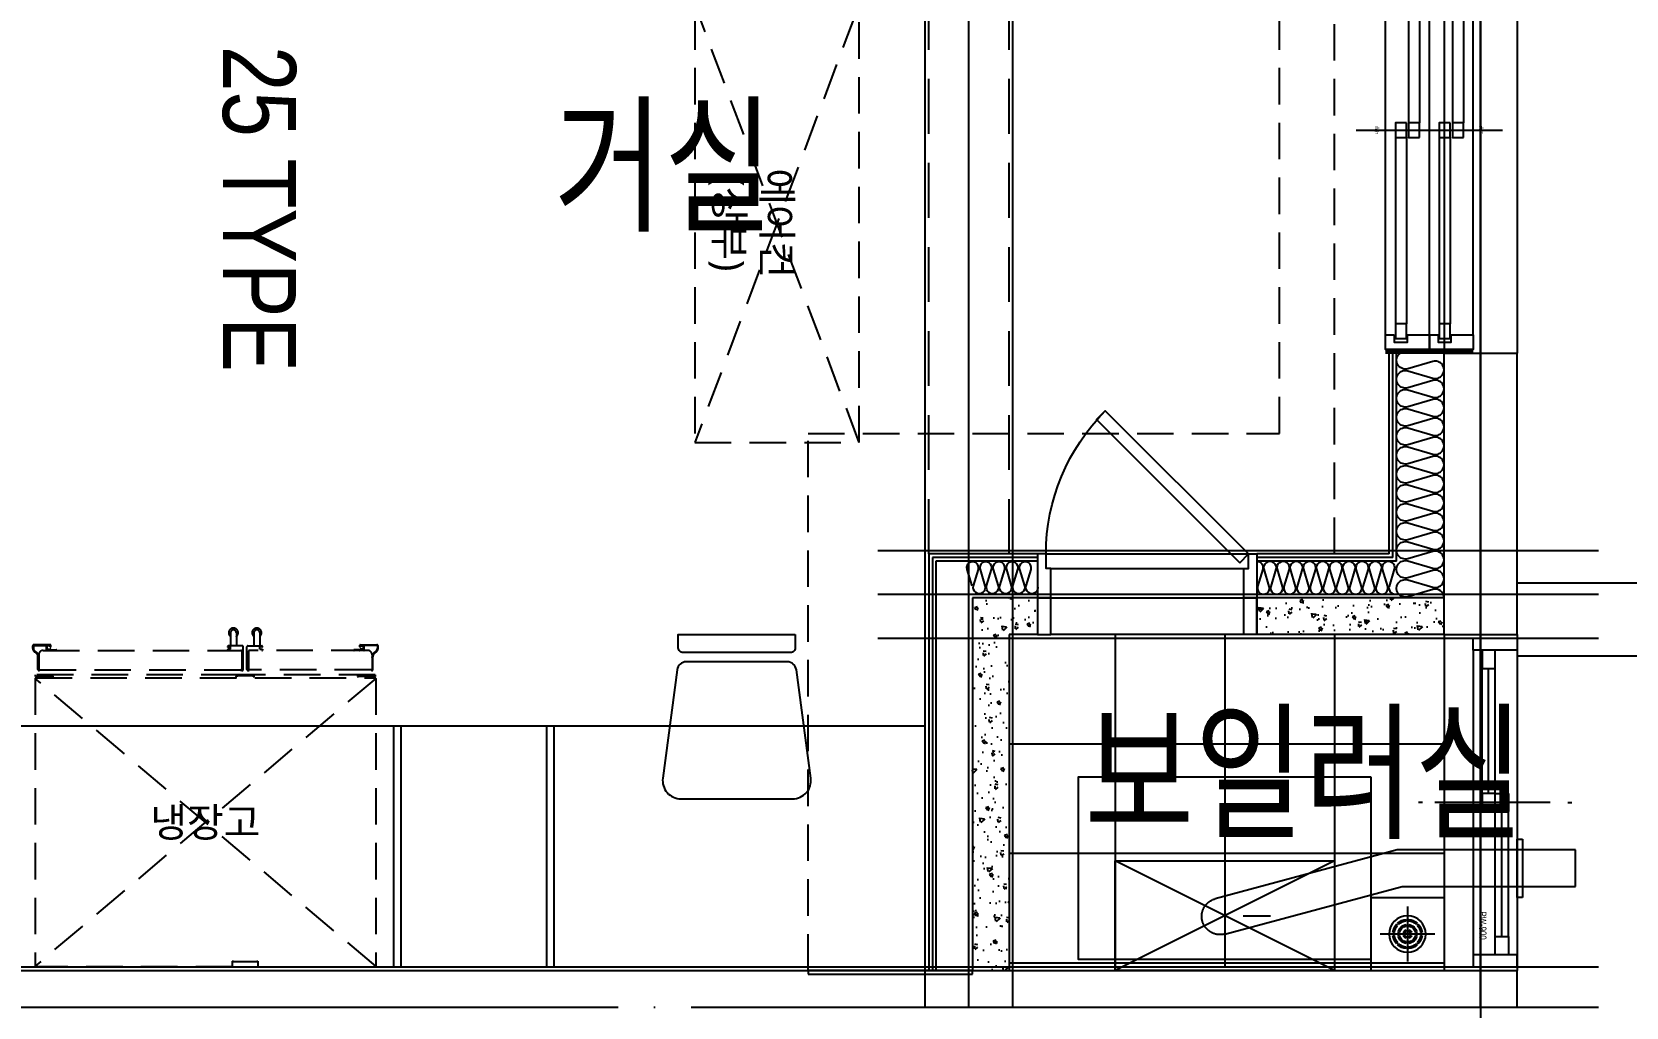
# Model space of a CAD drawing. Header units: millimetres. Extents: x 0 to 1390178, y 0 to 110113.
# Drawn here: x 705638 to 710000, y 22621 to 25289 of the extents above; entities that cross this region are included whole.
import ezdxf
from ezdxf.enums import TextEntityAlignment as Align
from ezdxf.xclip import XClip

# ---------------------------------------------------------------- set-up
doc = ezdxf.new("R2010")
doc.units = ezdxf.units.MM
doc.header["$LTSCALE"] = 100
doc.header["$XCLIPFRAME"] = 0
for name, pattern in [('X - 단위세대 확장형$0$CEN', [62, 60, -1, 0, -1]), ('X - 단위세대 확장형$0$HID', [1.5, 1, -0.5]), ('X - 단위세대 확장형$0$X-25$0$HID', [2.3, 1.5, -0.8]), ('X - 단위세대 확장형$0$xr-49D(확)$0$HID', [2.3, 1.5, -0.8]), ('X - 평면도$0$CEN', [62, 60, -1, 0, -1])]:
    doc.linetypes.add(name, pattern=pattern)
doc.layers.get('DEFPOINTS').update_dxf_attribs({"color": 145})
for name, color, linetype in [('AA-XXXX-TEXT', 3, 'Continuous'), ('SYM', 7, 'Continuous'), ('X - 단위세대 확장형$0$A-CEN', 1, 'X - 단위세대 확장형$0$CEN'), ('X - 단위세대 확장형$0$A-CON', 2, 'Continuous'), ('X - 단위세대 확장형$0$A-GIP', 6, 'Continuous'), ('X - 단위세대 확장형$0$A-INS', 9, 'Continuous'), ('X - 단위세대 확장형$0$A-TILE', 253, 'Continuous'), ('X - 단위세대 확장형$0$A-WIN', 4, 'Continuous'), ('X - 단위세대 확장형$0$AA-DWXM-DOOR', 4, 'Continuous'), ('X - 단위세대 확장형$0$AA-WAXM-CONC', 2, 'Continuous'), ('X - 단위세대 확장형$0$AA-WAXM-DRYW', 7, 'Continuous'), ('X - 단위세대 확장형$0$AA-XXXX-CNTL', 1, 'X - 단위세대 확장형$0$CEN'), ('X - 단위세대 확장형$0$AA-XXXX-PATT', 8, 'Continuous'), ('X - 단위세대 확장형$0$F-KIT', 6, 'Continuous'), ('X - 단위세대 확장형$0$M-AIR', 1, 'X - 단위세대 확장형$0$HID'), ('X - 단위세대 확장형$0$U-59A-확장$0$AA-DWXM-WIND', 4, 'Continuous'), ('X - 단위세대 확장형$0$X-25$0$A-설비요소', 9, 'Continuous'), ('X - 단위세대 확장형$0$X-25$0$AA-DWXM-WIND', 4, 'Continuous'), ('X - 단위세대 확장형$0$X-25$0$ETC', 6, 'Continuous'), ('X - 단위세대 확장형$0$X-84$0$AA-DWXM-STHC', 9, 'Continuous'), ('X - 단위세대 확장형$0$X-84$0$AA-XXXX-ELEV', 4, 'Continuous'), ('X - 단위세대 확장형$0$xr-49D(확)$0$AA-XXXX-HIDL2', 7, 'X - 단위세대 확장형$0$xr-49D(확)$0$HID'), ('X - 단위세대 확장형$0$결로방지단열재', 7, 'X - 단위세대 확장형$0$HID'), ('X - 단위세대 확장형$0$커텐박스', 6, 'X - 단위세대 확장형$0$HID'), ('X - 평면도$0$AA-EL-PCN8', 8, 'Continuous'), ('X - 평면도$0$AA-XXXX-CNTL', 1, 'X - 평면도$0$CEN')]:
    doc.layers.add(name, color=color, linetype=linetype)
doc.layers.add('X - 단위세대 확장형$0$A-door', color=4, linetype='Continuous', lineweight=25)
for name, color, linetype, plot in [('X - 단위세대 확장형$0$A-MC', 171, 'Continuous', False), ('X - 단위세대 확장형$0$AA-EL-PCN8', 8, 'Continuous', False), ('X - 단위세대 확장형$0$Def-PrintX', 147, 'Continuous', False), ('X - 단위세대 확장형$0$DEFPOINT', 163, 'Continuous', False)]:
    doc.layers.add(name, color=color, linetype=linetype, plot=plot)
doc.styles.add('HAUD01', font='Dotum.ttf')
doc.styles.add('X - 단위세대 확장형$0$HAUD02', font='AcadEref.ttf', dxfattribs={"width": 0.8, "bigfont": 'kosdichs.shx'})
doc.styles.add('X - 단위세대 확장형$0$X-25$0$맑은 고딕', font='malgun.ttf')
doc.styles.add('X - 단위세대 확장형$0$X-55$0$맑은 고딕', font='malgun.ttf')
pattern_1 = [(130, (71191.39, -55284.32), (-91.092334, -7.96954), [9.525, -104.775]), (185, (71191.39, -55284.32), (17.62141, 95.52832), [7.62, -83.82]), (79.549, (71183.8, -55284.98), (-73.47125, 87.55834), [8.095, -89.045]), (133.8158, (71191.39, -55258.92), (-135.53952, -21.02116), [14.2875, -157.1625]), (83.3644, (71180.1, -55260.67), (-118.70212, 123.71278), [12.1425, -133.5675]), (188.816, (71191.39, -55258.92), (-118.7023, 123.71256), [11.43, -125.73]), (159, (71178.69, -55265.27), (-75.80744, -51.13276), [9.525, -104.775]), (214, (71178.69, -55265.27), (-30.90101, 92.09398), [7.62, -83.82]), (108.5486, (71172.37, -55269.53), (-106.708245, 40.96143), [8.095, -89.045]), (142.5, (71191.39, -55284.317), (-1.544302, 42.27752), [0, -82.804, 0, -85.09, 0, -84.1375]), (172.5, (71191.39, -55284.317), (-33.409831, 50.090287), [0, -48.514, 0, -80.899, 0, -32.0675]), (212.5, (71219.71, -55284.317), (-67.795298, -2.864372), [0, -31.75, 0, -99.06, 0, -131.445]), (222.5, (71232.41, -55284.317), (-74.06459, 12.713246), [0, -41.275, 0, -65.786, 0, -93.345])]

# ---------------------------------------------------------------- blocks, each defined once
blk = doc.blocks.new('X - 단위세대 확장형$0$20220222-결로')
at = {"layer": 'X - 단위세대 확장형$0$A-CON'}
for p, q in [((-15470, -730), (-15470, -740)), ((-15470, -740), (-15020, -740)), ((-15020, -740), (-15020, -730))]:
    blk.add_line(p, q, dxfattribs=at)
at = {"layer": 'X - 단위세대 확장형$0$A-CON', "color": 8}
blk.add_line((-15020, -730), (-15470, -730), dxfattribs=at)
at = {"layer": 'X - 단위세대 확장형$0$결로방지단열재'}
blk.add_lwpolyline([(-15470, -730), (-15470, 740), (-14180, 740), (-14180, 2390), (-21220, 2390), (-21220, -730)], dxfattribs=at)
at = {"layer": 'X - 단위세대 확장형$0$커텐박스'}
blk.add_line((-14030, 410), (-14030, 2690), dxfattribs=at)
blk = doc.blocks.new('X - 단위세대 확장형$0$X-55$0$실외기실 점검문')
at = {"layer": 'X - 단위세대 확장형$0$A-door', "color": 8}
for p, q in [((-119.7, 577), (-119.7, 23)), ((-79.7, 565), (-79.7, 36)), ((0.3, 564), (0.3, 35))]:
    blk.add_line(p, q, dxfattribs=at)
at = {"layer": 'X - 단위세대 확장형$0$A-door'}
for points in [[(0.3, 600), (0.3, 564), (-79.7, 564), (-79.7, 577), (-119.7, 577), (-119.7, 600)], [(-95.6, 47), (-119.7, 23), (-511.4, 414.7), (-487.4, 438.8)], [(0.3, 0), (0.3, 36), (-79.7, 36), (-79.7, 23), (-119.7, 23), (-119.7, 0)]]:
    blk.add_lwpolyline(points, close=True, dxfattribs=at)
at = {"layer": 'X - 단위세대 확장형$0$A-door', "color": 1}
blk.add_arc((-119.7, 23), 554, 90, 135, dxfattribs=at)
blk = doc.blocks.new('X - 단위세대 확장형$0$X-84$0$FD')
at = {"layer": 'X - 단위세대 확장형$0$X-84$0$AA-DWXM-STHC'}
for p, q in [((101.5, 114.3), (-98.5, 114.3)), ((-98.5, -85.7), (-98.5, 114.3)), ((1.5, 89.3), (1.5, -60.7)), ((101.5, -85.7), (101.5, 114.3)), ((-22.5, 41.1), (-25.4, 43.9)), ((-2.4, 50.1), (-2.4, 54.1)), ((5.4, 50.1), (5.4, 54.1)), ((28.3, 44), (25.5, 41.1)), ((76.5, 14.3), (-73.5, 14.3)), ((-34.4, 17.6), (-38.4, 17.6)), ((-34.3, 10.8), (-38.3, 10.8)), ((-28.2, 41.1), (-25.4, 38.3)), ((-20.3, 17.6), (-24.3, 17.6)), ((-20.2, 10.8), (-24.3, 10.8)), ((-5.8, 17.6), (-10, 17.6)), ((-5.7, 10.8), (-10, 10.8)), ((-2.4, 36), (-2.4, 40)), ((-2.4, 21.3), (-2.4, 25.7)), ((-2.4, 3), (-2.4, 7.3)), ((5.4, 36), (5.4, 40)), ((5.4, 21.3), (5.4, 25.7)), ((5.4, 3), (5.4, 7.3)), ((13, 10.8), (8.7, 10.8)), ((13, 17.6), (8.8, 17.6)), ((27.3, 10.8), (23.2, 10.8)), ((27.3, 17.6), (23.3, 17.6)), ((28.3, 38.3), (31.2, 41.1)), ((41.3, 10.8), (37.3, 10.8)), ((41.4, 17.6), (37.4, 17.6)), ((-28.2, -12.5), (-25.3, -9.7)), ((-22.5, -12.5), (-25.3, -15.4)), ((-2.4, -11.4), (-2.4, -7.3)), ((-2.4, -25.5), (-2.4, -21.5)), ((5.4, -11.4), (5.4, -7.3)), ((5.4, -25.5), (5.4, -21.5)), ((25.5, -12.6), (28.3, -15.4)), ((31.1, -12.6), (28.3, -9.7)), ((101.5, -85.7), (-98.5, -85.7))]:
    blk.add_line(p, q, dxfattribs=at)
blk.add_circle((1.5, 14.3), 50, dxfattribs=at)
for radius, start, end in [(40, 95.5963, 132.2058), (36, 96.2205, 131.895), (40, 47.8687, 84.4251), (36, 48.1878, 83.8033), (40, 137.9377, 175.3172), (40, 184.9707, 222.1313), (36, 138.2645, 174.7956), (36, 185.5247, 221.8122), (26, 98.6286, 172.7847), (26, 187.6605, 261.3714), (22, 100.213, 171.4638), (22, 189.0641, 259.787), (12, 108.9695, 164.209), (12, 196.7874, 251.0305), (8, 119.1827, 155.9086), (8, 205.6729, 240.8173), (26, 7.2153, 81.4045), (22, 8.5362, 79.8264), (12, 15.791, 71.1056), (8, 24.0914, 60.9392), (26, 278.5955, 352.3395), (22, 280.1736, 350.9359), (12, 288.8944, 343.2126), (8, 299.0608, 334.3271), (36, 5.2044, 41.8183), (36, 318.105, 354.4753), (40, 317.7942, 355.0293), (40, 4.6828, 42.1367), (40, 227.8633, 264.4037), (36, 228.1817, 263.7795), (36, 276.1967, 311.7355), (40, 275.5749, 312.0623)]:
    blk.add_arc((1.5, 14.3), radius, start, end, dxfattribs=at)
blk = doc.blocks.new('*U1133')
at = {"layer": 'DEFPOINTS'}
for p, q in [((-610, -130), (-610, 110)), ((-605, -130), (-605, 110)), ((605, -130), (605, 110)), ((610, -130), (610, 110))]:
    blk.add_line(p, q, dxfattribs=at)
at = {"layer": 'X - 단위세대 확장형$0$X-25$0$AA-DWXM-WIND'}
for p, q in [((0, 190), (0, -210)), ((-20, 83), (-530, 83)), ((-20, 53), (-530, 53)), ((530, 47), (20, 47)), ((530, 17), (20, 17)), ((-20, -37), (-530, -37)), ((-20, -67), (-530, -67)), ((530, -73), (20, -73)), ((530, -103), (20, -103))]:
    blk.add_line(p, q, dxfattribs=at)
at = {"layer": 'X - 단위세대 확장형$0$X-25$0$AA-DWXM-WIND', "color": 8}
for p, q in [((-560, 110), (560, 110)), ((-560, -10), (560, -10)), ((-560, -130), (560, -130))]:
    blk.add_line(p, q, dxfattribs=at)
at = {"layer": 'X - 단위세대 확장형$0$X-25$0$AA-DWXM-WIND'}
for points in [[(-560, 86), (-580, 86), (-580, 50), (-560, 50), (-560, -10), (-560, -10), (-600, -10), (-600, 110), (-560, 110), (-560, 86)], [(560, 14), (580, 14), (580, 50), (560, 50), (560, 110), (560, 110), (600, 110), (600, -10), (560, -10), (560, 14)], [(-560, -34), (-580, -34), (-580, -70), (-560, -70), (-560, -130), (-560, -130), (-600, -130), (-600, -10), (-560, -10), (-560, -34)], [(560, -106), (580, -106), (580, -70), (560, -70), (560, -10), (560, -10), (600, -10), (600, -130), (560, -130), (560, -106)]]:
    blk.add_lwpolyline(points, dxfattribs=at)
for points in [[(-530, 53), (-530, 83), (-570, 83), (-570, 53)], [(20, 53), (20, 83), (-20, 83), (-20, 53)], [(-20, 17), (20, 17), (20, 47), (-20, 47)], [(570, 17), (570, 47), (530, 47), (530, 17)], [(-530, -67), (-530, -37), (-570, -37), (-570, -67)], [(20, -67), (20, -37), (-20, -37), (-20, -67)], [(-20, -103), (20, -103), (20, -73), (-20, -73)], [(570, -103), (570, -73), (530, -73), (530, -103)]]:
    blk.add_lwpolyline(points, close=True, dxfattribs=at)
at = {"layer": 'DEFPOINTS', "style": 'X - 단위세대 확장형$0$X-25$0$맑은 고딕', "width": 0.9}
for s, p in [('내부', (0, 133.2)), ('외부', (0, -152.2))]:
    blk.add_text(s, height=10, dxfattribs=at).set_placement(p, align=Align.MIDDLE_CENTER)
blk = doc.blocks.new('X - 단위세대 확장형$0$X-25$0$보일러(양평)_3')
at = {"layer": 'DEFPOINTS', "ltscale": 50}
blk.add_line((-250, 280), (-175, 280), dxfattribs=at)
blk.add_lwpolyline([(100, -100), (100, 400), (-700, 400), (-700, -100)], close=True, dxfattribs=at)
at = {"layer": 'X - 단위세대 확장형$0$X-25$0$ETC', "linetype": 'X - 단위세대 확장형$0$X-25$0$HID', "ltscale": 50}
for p, q in [((0, 430), (-600, 130)), ((0, 130), (-600, 430))]:
    blk.add_line(p, q, dxfattribs=at)
for points in [[(0, 130), (0, 430), (-600, 430), (-600, 130)], [(500, 230), (500, 70), (515, 70), (515, 230)]]:
    blk.add_lwpolyline(points, close=True, dxfattribs=at)
blk.add_lwpolyline([(-300, 330), (185.2, 200), (660, 200), (660, 100), (172, 100), (-325.9, 233.4)], dxfattribs=at)
blk.add_arc((-312.9, 281.7), 50, 75, 255, dxfattribs=at)
blk = doc.blocks.new('X - 단위세대 확장형$0$A$C738F6F64')
at = {"layer": 'X - 단위세대 확장형$0$F-KIT', "color": 8, "linetype": 'X - 단위세대 확장형$0$HID'}
for p, q in [((-466, -393.7), (466, 393.6)), ((-466, 393.6), (466, -393.7)), ((-464.8, 393.6), (-466, 393.6)), ((-466, -393.7), (-466, 393.6)), ((-463.8, 394.6), (-464.8, 394.6)), ((-464.8, 393.6), (-464.8, 394.6)), ((-463.8, 394.6), (-463.8, 395.8)), ((-143.7, 395.8), (-463.8, 395.8)), ((-143.7, 379.6), (-143.7, 395.8)), ((-73.7, 395.8), (463.8, 395.8)), ((-73.7, 379.6), (-73.7, 395.8)), ((463.8, 394.6), (463.8, 395.8)), ((464.8, 394.6), (463.8, 394.6)), ((464.8, 393.6), (464.8, 394.6)), ((464.8, 393.6), (466, 393.6)), ((466, -393.7), (466, 393.6)), ((-140.7, 379.6), (-143.7, 379.6)), ((-140.7, 379.6), (-140.7, 380.9)), ((-76.7, 380.9), (-140.7, 380.9)), ((-76.7, 379.6), (-76.7, 380.9)), ((-73.7, 379.6), (-76.7, 379.6)), ((464.8, -394.9), (-464.8, -394.9)), ((-464.8, -399.4), (-420.4, -399.4)), ((-464.8, -403.4), (-464.8, -399.4)), ((-464.8, -403.4), (-108.7, -403.4)), ((-458.1, -417.9), (-458.1, -453.2)), ((-457.1, -422.9), (-457.1, -426.4)), ((-456.6, -426.9), (-456.4, -426.9)), ((-456.2, -428.9), (-456.2, -427.1)), ((-456.2, -443.9), (-456.2, -428.9)), ((-456.1, -421.9), (-456.1, -417.9)), ((-456.1, -458.2), (-456.1, -419.9)), ((-455.6, -415.4), (-453.6, -415.4)), ((-453.6, -417.4), (-455.6, -417.4)), ((-453.6, -415.4), (-453.6, -417.4)), ((-453.6, -417.4), (-120.2, -417.4)), ((-415.9, -399.4), (-417.5, -397)), ((-131.7, -398.4), (-133.7, -398.4)), ((-108.7, -401.4), (-128.7, -401.4)), ((-120.2, -415.9), (-120.2, -416.9)), ((-116.7, -415.4), (-119.7, -415.4)), ((-117.7, -467.7), (-117.7, -419.9)), ((-113.7, -418.4), (-113.7, -480.5)), ((-108.7, -401.4), (-108.7, -403.4)), ((-88.7, -401.4), (-108.7, -401.4)), ((-108.7, -403.4), (-88.7, -403.4)), ((-103.7, -418.4), (-103.7, -480.5)), ((-100.7, -415.4), (-97.7, -415.4)), ((-99.7, -467.7), (-99.7, -419.9)), ((-97.2, -415.9), (-97.2, -416.9)), ((453.6, -417.4), (-97.2, -417.4)), ((-88.7, -403.4), (464.8, -403.4)), ((-83.7, -398.4), (-85.7, -398.4)), ((416.8, -398.4), (418.7, -396.4)), ((421.7, -399.4), (464.8, -399.4)), ((455.6, -415.4), (453.6, -415.4)), ((453.6, -415.4), (453.6, -417.4)), ((453.6, -417.4), (455.6, -417.4)), ((456.1, -421.9), (456.1, -417.9)), ((456.1, -458.2), (456.1, -419.9)), ((456.2, -428.9), (456.2, -427.1)), ((456.2, -443.9), (456.2, -428.9)), ((456.6, -426.9), (456.4, -426.9)), ((457.1, -422.9), (457.1, -426.4)), ((458.1, -417.9), (458.1, -453.2)), ((464.8, -399.4), (464.8, -403.4)), ((-472.5, -476), (-472.5, -482.5)), ((-470.5, -482.5), (-470.5, -476)), ((-467.7, -466.4), (-462.9, -462.8)), ((-466.5, -468), (-461.7, -464.5)), ((-457.1, -446.4), (-457.1, -449.9)), ((-456.6, -445.9), (-456.4, -445.9)), ((-456.2, -445.7), (-456.2, -443.9)), ((-456.1, -450.9), (-456.1, -453.2)), ((-444.1, -470.2), (-120.2, -470.2)), ((-434.5, -470.7), (-434.5, -483)), ((-433, -471.2), (-422.9, -471.2)), ((-432.5, -473.7), (-432.5, -482)), ((-432.3, -473.5), (-423.4, -473.5)), ((-424, -479.5), (-422.7, -479.5)), ((-423.3, -473.4), (-422.3, -472.2)), ((-422.5, -480.5), (-422.5, -479.7)), ((-422.3, -472.2), (-420.3, -472.2)), ((-422.1, -470.7), (-422.2, -470.9)), ((-420.7, -470.2), (-407, -470.2)), ((-420.5, -472.2), (-407, -472.2)), ((-406.5, -470.7), (-406.5, -471.7)), ((-154.7, -470.2), (-156.7, -470.2)), ((-156.7, -472.2), (-156.7, -470.7)), ((-155.8, -473.4), (-156.7, -472.2)), ((-156.7, -480.5), (-156.7, -479.7)), ((-155.2, -479.5), (-156.5, -479.5)), ((-148.9, -473.5), (-155.6, -473.5)), ((-148.7, -473.7), (-148.7, -479.4)), ((444.1, -470.2), (-97.2, -470.2)), ((-68.7, -473.7), (-68.7, -479.4)), ((-68.5, -473.5), (-61.8, -473.5)), ((-62.7, -470.2), (-60.7, -470.2)), ((-62.2, -479.5), (-60.9, -479.5)), ((-61.6, -473.4), (-60.7, -472.2)), ((-60.7, -472.2), (-60.7, -470.7)), ((-60.7, -480.5), (-60.7, -479.7)), ((406.5, -470.7), (406.5, -471.7)), ((420.7, -470.2), (407, -470.2)), ((420.5, -472.2), (407, -472.2)), ((422.4, -472.2), (420.4, -472.2)), ((422.1, -470.7), (422.2, -470.9)), ((423.3, -473.4), (422.4, -472.2)), ((422.5, -480.5), (422.5, -479.7)), ((424, -479.5), (422.7, -479.5)), ((433, -471.2), (422.9, -471.2)), ((432.3, -473.5), (423.4, -473.5)), ((432.5, -473.7), (432.5, -482)), ((434.5, -470.7), (434.5, -483)), ((456.1, -450.9), (456.1, -453.2)), ((456.2, -445.7), (456.2, -443.9)), ((456.6, -445.9), (456.4, -445.9)), ((457.1, -446.4), (457.1, -449.9)), ((466.5, -468), (461.8, -464.5)), ((467.7, -466.4), (462.9, -462.8)), ((470.5, -482.5), (470.5, -476)), ((472.5, -476), (472.5, -482.5)), ((-469.5, -483.5), (-435, -483.5)), ((-423.5, -485.5), (-469.5, -485.5)), ((-424.5, -483), (-431.5, -483)), ((-424.5, -480), (-424.5, -483)), ((-424.5, -480), (-424.5, -480)), ((-422.5, -480.5), (-422.5, -484.5)), ((-154.7, -480), (-154.7, -480.5)), ((-154.7, -480), (-154.7, -480)), ((-154.7, -480.4), (-149.7, -480.4)), ((-115.7, -482.5), (-154.7, -482.5)), ((-148.7, -518.5), (-148.7, -482.5)), ((-132.7, -518.5), (-132.7, -482.5)), ((-101.7, -482.5), (-62.7, -482.5)), ((-84.7, -518.5), (-84.7, -482.5)), ((-68.7, -518.5), (-68.7, -482.5)), ((-62.7, -480.4), (-67.7, -480.4)), ((-62.7, -480), (-62.7, -480.5)), ((-62.7, -480), (-62.7, -480)), ((422.5, -480.5), (422.5, -484.5)), ((423.5, -485.5), (469.5, -485.5)), ((424.5, -480), (424.5, -483)), ((424.5, -480), (424.5, -480)), ((424.5, -483), (431.5, -483)), ((469.5, -483.5), (435, -483.5))]:
    blk.add_line(p, q, dxfattribs=at)
blk.add_lwpolyline([(-463.8, 395.8), (-466, 395.8), (-466, 393.6), (-463.8, 393.6)], close=True, dxfattribs=at)
for centre, radius, start, end in [((-464.8, -393.7), 1.2, 180, 270), ((-455.6, -417.9), 2.5, 90, 180), ((-456.6, -422.9), 0.5, 90, 180), ((-456.6, -426.4), 0.5, 180, 270), ((-456.6, -421.9), 0.5, 270, 0), ((-456.4, -427.1), 0.2, 0, 90), ((-455.6, -417.9), 0.5, 90, 180), ((-453.6, -419.9), 2.5, 90, 180), ((-420.8, -398.4), 5, 270, 347.8398), ((-420.4, -396.4), 3, 270, 348.0765), ((-128.7, -398.4), 5, 180.5, 270), ((-128.7, -398.4), 3, 180.5, 270), ((-119.7, -415.9), 0.5, 90, 180), ((-119.7, -416.9), 0.5, 180, 270), ((-120.2, -419.9), 2.5, 0, 90), ((-116.7, -418.4), 3, 0, 90), ((-100.7, -418.4), 3, 90, 180), ((-97.2, -419.9), 2.5, 90, 180), ((-97.7, -415.9), 0.5, 0, 90), ((-97.7, -416.9), 0.5, 270, 0), ((-88.7, -398.4), 5, 270, 359.5), ((-88.7, -398.4), 3, 270, 359.5), ((421.8, -398.4), 5, 180.5, 270), ((421.7, -396.4), 3, 180.5, 270), ((453.6, -419.9), 2.5, 0, 90), ((455.6, -417.9), 2.5, 0, 90), ((455.6, -417.9), 0.5, 0, 90), ((456.6, -421.9), 0.5, 180, 270), ((456.4, -427.1), 0.2, 90, 180), ((456.6, -422.9), 0.5, 0, 90), ((456.6, -426.4), 0.5, 270, 0), ((464.8, -393.7), 1.2, 270, 0), ((-460.5, -476), 12, 126.6144, 180), ((-460.5, -476), 10, 126.6144, 180), ((-470.1, -453.2), 12, 306.6144, 0), ((-470.1, -453.2), 14, 306.6144, 346.2709), ((-456.6, -446.4), 0.5, 90, 180), ((-456.6, -449.9), 0.5, 180, 270), ((-456.6, -450.9), 0.5, 0, 90), ((-470.1, -453.2), 14, 346.2709, 0), ((-456.4, -445.7), 0.2, 270, 0), ((-444.1, -458.2), 12, 180, 270), ((-434, -470.7), 0.5, 90, 180), ((-434, -470.7), 0.5, 0, 90), ((-433, -470.7), 0.5, 180, 270), ((-432.3, -473.7), 0.2, 90, 180), ((-424, -480), 0.5, 90, 180), ((-423.4, -473.3), 0.2, 270, 322.4314), ((-422.9, -470.2), 1, 270, 315), ((-422.7, -479.7), 0.2, 0, 90), ((-422.3, -472.4), 0.2, 90, 142.4314), ((-420.7, -472.2), 2, 90, 135), ((-407, -470.7), 0.5, 0, 90), ((-407, -471.7), 0.5, 270, 0), ((-156.2, -470.7), 0.5, 90, 180), ((-156.5, -479.7), 0.2, 90, 180), ((-155.6, -473.3), 0.2, 217.5686, 270), ((-155.2, -480), 0.5, 0, 90), ((-149.7, -479.4), 1, 270, 0), ((-148.9, -473.7), 0.2, 0, 90), ((-120.2, -467.7), 2.5, 270, 0), ((-97.2, -467.7), 2.5, 180, 270), ((-68.5, -473.7), 0.2, 90, 180), ((-67.7, -479.4), 1, 180, 270), ((-62.2, -480), 0.5, 90, 180), ((-61.8, -473.3), 0.2, 270, 322.4314), ((-61.2, -470.7), 0.5, 0, 90), ((-60.9, -479.7), 0.2, 0, 90), ((407, -470.7), 0.5, 90, 180), ((407, -471.7), 0.5, 180, 270), ((420.7, -472.2), 2, 45, 90), ((422.9, -470.2), 1, 225, 270), ((422.3, -472.4), 0.2, 37.5686, 90), ((422.7, -479.7), 0.2, 90, 180), ((423.4, -473.3), 0.2, 217.5686, 270), ((424, -480), 0.5, 0, 90), ((432.3, -473.7), 0.2, 0, 90), ((433, -470.7), 0.5, 270, 0), ((434, -470.7), 0.5, 90, 180), ((434, -470.7), 0.5, 0, 90), ((444.1, -458.2), 12, 270, 0), ((456.6, -450.9), 0.5, 90, 180), ((470.1, -453.2), 14, 180, 193.7291), ((456.4, -445.7), 0.2, 180, 270), ((470.1, -453.2), 14, 193.7291, 233.3856), ((456.6, -446.4), 0.5, 0, 90), ((456.6, -449.9), 0.5, 270, 0), ((470.1, -453.2), 12, 180, 233.3856), ((460.5, -476), 10, 0, 53.3856), ((460.5, -476), 12, 0, 53.3856), ((-469.5, -482.5), 3, 180, 270), ((-469.5, -482.5), 1, 180, 270), ((-435, -483), 0.5, 270, 0), ((-431.5, -482), 1, 180, 270), ((-423.5, -484.5), 1, 270, 0), ((-154.7, -480.5), 2, 180, 270), ((-140.7, -518.5), 13, 127.9799, 52.0201), ((-140.7, -518.5), 8, 180, 0), ((-115.7, -480.5), 2, 270, 0), ((-101.7, -480.5), 2, 180, 270), ((-76.7, -518.5), 13, 127.9799, 52.0201), ((-76.7, -518.5), 8, 180, 0), ((-62.7, -480.5), 2, 270, 0), ((423.5, -484.5), 1, 180, 270), ((431.5, -482), 1, 270, 0), ((435, -483), 0.5, 180, 270), ((469.5, -482.5), 3, 270, 0), ((469.5, -482.5), 1, 270, 0)]:
    blk.add_arc(centre, radius, start, end, dxfattribs=at)
at = {"layer": 'X - 단위세대 확장형$0$DEFPOINT', "style": 'X - 단위세대 확장형$0$X-55$0$맑은 고딕'}
blk.add_text('냉장고', height=80, rotation=180, dxfattribs=at).set_placement((0, 0), align=Align.MIDDLE_CENTER)
blk = doc.blocks.new('X - 단위세대 확장형$0$A$C1B995BC2')
at = {"layer": 'X - 단위세대 확장형$0$M-AIR'}
for p, q in [((600, -225), (-600, 225)), ((-600, -225), (600, 225))]:
    blk.add_line(p, q, dxfattribs=at)
blk.add_lwpolyline([(-600, -225), (600, -225), (600, 225), (-600, 225)], close=True, dxfattribs=at)
at = {"layer": 'X - 단위세대 확장형$0$DEFPOINT', "style": 'X - 단위세대 확장형$0$X-55$0$맑은 고딕'}
for s, p in [('(상부)', (0, 130.6)), ('에어컨', (0, 0))]:
    blk.add_text(s, height=80, rotation=180, dxfattribs=at).set_placement(p, align=Align.MIDDLE_CENTER)
blk = doc.blocks.new('X - 단위세대 확장형$0$fdsfdshfdshgfd')
at = {"layer": 'X - 단위세대 확장형$0$U-59A-확장$0$AA-DWXM-WIND', "color": 1}
for p, q in [((-298.2, 242.6), (-298.2, 253.8)), ((-298.2, 193.8), (-298.2, -121.2)), ((-298.2, -155), (-298.2, -166.2))]:
    blk.add_line(p, q, dxfattribs=at)
at = {"layer": 'X - 단위세대 확장형$0$U-59A-확장$0$AA-DWXM-WIND', "color": 8}
for p, q in [((-715.2, 103.8), (118.8, 103.8)), ((-323.2, 43.8), (-665.2, 43.8)), ((68.8, 79.8), (-273.2, 79.8)), ((68.8, 43.8), (-273.2, 43.8)), ((-323.2, 7.8), (-665.2, 7.8)), ((-715.2, -16.2), (118.8, -16.2))]:
    blk.add_line(p, q, dxfattribs=at)
at = {"layer": 'X - 단위세대 확장형$0$U-59A-확장$0$AA-DWXM-WIND'}
for p, q in [((68.8, 61.8), (-273.2, 61.8)), ((-323.2, 25.8), (-665.2, 25.8))]:
    blk.add_line(p, q, dxfattribs=at)
for points in [[(-748.2, 103.8), (-715.2, 103.8), (-715.2, -16.2), (-748.2, -16.2)], [(151.8, 103.8), (118.8, 103.8), (118.8, -16.2), (151.8, -16.2)]]:
    blk.add_lwpolyline(points, close=True, dxfattribs=at)
for points in [[(-665.2, 43.8), (-715.2, 43.8), (-715.2, 7.8), (-665.2, 7.8), (-665.2, 43.8)], [(-323.2, 79.8), (-273.2, 79.8), (-273.2, 43.8), (-323.2, 43.8), (-323.2, 79.8)], [(-273.2, 43.8), (-323.2, 43.8), (-323.2, 7.8), (-273.2, 7.8), (-273.2, 43.8)], [(68.8, 79.8), (118.8, 79.8), (118.8, 43.8), (68.8, 43.8), (68.8, 79.8)]]:
    blk.add_lwpolyline(points, dxfattribs=at)
at = {"layer": 'X - 단위세대 확장형$0$Def-PrintX', "style": 'X - 단위세대 확장형$0$HAUD02', "width": 0.8}
blk.add_text('PW-900', height=20, dxfattribs=at).set_placement((0, 0))
blk = doc.blocks.new('X - 단위세대 확장형$0$insul1')
blk.add_lwpolyline([(0, 0.25, 1.344031), (0.35, 0.25), (0.2, 0.75, -1.344031), (0.55, 0.75), (0.4, 0.25)], format="xyb")
blk = doc.blocks.new('X - 단위세대 확장형$0$A$C11416124')
at = {"layer": 'X - 단위세대 확장형$0$AA-XXXX-PATT'}
h = blk.add_hatch(dxfattribs=at)
h.set_pattern_fill('AR-CONC', color=256, scale=0.5, style=0)
h.set_pattern_definition(pattern_1)
h.paths.add_polyline_path([(6089.4, 9248.8), (5989.4, 9248.8), (5989.4, 8736.8), (6089.4, 8736.8)])
h = blk.add_hatch(dxfattribs=at)
h.set_pattern_fill('AR-CONC', color=256, scale=0.5, style=0)
h.set_pattern_definition(pattern_1)
h.paths.add_polyline_path([(7009.4, 7958.8), (7009.4, 8058.8), (6089.4, 8058.8), (6089.4, 8136.8), (5989.4, 8136.8), (5989.4, 7958.8)])
at = {"layer": 'X - 단위세대 확장형$0$A-CEN'}
for p, q in [((5979.4, 7700.1), (5979.4, 9671.3)), ((7109.4, 7948.8), (3489.4, 7948.8))]:
    blk.add_line(p, q, dxfattribs=at)
at = {"layer": 'X - 단위세대 확장형$0$A-GIP'}
for p, q in [((5879.4, 9108.8), (5309.4, 9108.8)), ((5869.4, 9098.8), (5309.4, 9098.8)), ((5869.4, 9098.8), (5869.4, 8736.8)), ((5879.4, 9108.8), (5879.4, 8736.8)), ((5869.4, 8136.8), (5869.4, 7838.8)), ((5879.4, 8136.8), (5879.4, 7848.8)), ((5869.4, 7838.8), (7009.4, 7838.8)), ((5879.4, 7848.8), (7009.4, 7848.8))]:
    blk.add_line(p, q, dxfattribs=at)
at = {"layer": 'X - 단위세대 확장형$0$A-INS'}
for p, q in [((5889.4, 9118.8), (5309.4, 9118.8)), ((5889.4, 9118.8), (5889.4, 8736.8)), ((5889.4, 8136.8), (5889.4, 7858.8)), ((5889.4, 7858.8), (7009.4, 7858.8))]:
    blk.add_line(p, q, dxfattribs=at)
at = {"layer": 'X - 단위세대 확장형$0$A-INS', "elevation": 0}
for points in [[(5989.4, 9248.8, 0.500912), (5966.3, 9217.9), (5986.5, 9149.6, -1.337394), (5940.3, 9149.6), (5960.5, 9217.9, 1.337394), (5914.3, 9217.9), (5934.5, 9149.6, -1.337394), (5888.3, 9149.6), (5908.5, 9217.9, 1.337394), (5862.3, 9217.9), (5882.5, 9149.6, -1.337394), (5836.3, 9149.6), (5856.5, 9217.9, 1.337394), (5810.3, 9217.9), (5830.5, 9149.6, -1.337394), (5784.3, 9149.6), (5804.5, 9217.9, 1.337394), (5758.3, 9217.9), (5778.5, 9149.6, -1.337394), (5732.3, 9149.6), (5752.5, 9217.9, 1.337394), (5706.3, 9217.9), (5726.5, 9149.6, -1.337394), (5680.3, 9149.6), (5700.5, 9217.9, 1.337394), (5654.3, 9217.9), (5674.5, 9149.6, -1.337394), (5628.3, 9149.6), (5648.5, 9217.9, 1.337394), (5602.3, 9217.9), (5622.5, 9149.6, -1.337394), (5576.3, 9149.6), (5596.5, 9217.9, 1.337394), (5550.3, 9217.9), (5570.5, 9149.6, -1.337394), (5524.3, 9149.6), (5544.5, 9217.9, 1.337394), (5498.3, 9217.9), (5518.5, 9149.6, -1.337394), (5472.3, 9149.6), (5492.5, 9217.9, 1.337394), (5446.3, 9217.9), (5466.5, 9149.6, -1.337394), (5420.3, 9149.6), (5440.5, 9217.9, 1.337394), (5394.3, 9217.9), (5414.5, 9149.6, -1.337394), (5368.3, 9149.6), (5388.5, 9217.9, 1.337394), (5342.3, 9217.9), (5362.5, 9149.6, -0.859308), (5319.4, 9129.5, -0.859308)], [(5889.4, 8736.8, -0.500912), (5910.8, 8752.8), (5958, 8738.8, 1.337394), (5958, 8770.8), (5910.8, 8756.8, -1.337394), (5910.8, 8788.8), (5958, 8774.8, 1.337394), (5958, 8806.8), (5910.8, 8792.8, -1.337394), (5910.8, 8824.8), (5958, 8810.8, 1.337394), (5958, 8842.8), (5910.8, 8828.8, -1.337394), (5910.8, 8860.8), (5958, 8846.8, 1.337394), (5958, 8878.8), (5910.8, 8864.8, -1.337394), (5910.8, 8896.8), (5958, 8882.8, 1.337394), (5958, 8914.8), (5910.8, 8900.8, -1.337394), (5910.8, 8932.8), (5958, 8918.8, 1.337394), (5958, 8950.8), (5910.8, 8936.8, -1.337394), (5910.8, 8968.8), (5958, 8954.8, 1.337394), (5958, 8986.8), (5910.8, 8972.8, -1.337394), (5910.8, 9004.8), (5958, 8990.8, 1.337394), (5958, 9022.8), (5910.8, 9008.8, -1.337394), (5910.8, 9040.8), (5958, 9026.8, 1.337394), (5958, 9058.8), (5910.8, 9044.8, -1.337394), (5910.8, 9076.8), (5958, 9062.8, 1.337394), (5958, 9094.8), (5910.8, 9080.8, -1.337394), (5910.8, 9112.8), (5958, 9098.8, 0.579261), (5978.9, 9118.8, 0.579261)]]:
    blk.add_lwpolyline(points, format="xyb", dxfattribs=at)
at = {"layer": 'X - 단위세대 확장형$0$A-MC'}
for p, q in [((5859.4, 7700.1), (5859.4, 9671.3)), ((6099.4, 7700.1), (6099.4, 9671.3)), ((6999.4, 5298.8), (6999.4, 9671.3)), ((7109.4, 8068.8), (3489.4, 8068.8)), ((7109.4, 7828.8), (3489.4, 7828.8))]:
    blk.add_line(p, q, dxfattribs=at)
at = {"layer": 'X - 단위세대 확장형$0$A-TILE'}
for p, q in [((6389.4, 9248.8), (6389.4, 8058.8)), ((6689.4, 9248.8), (6689.4, 8058.8)), ((6989.4, 9248.8), (6989.4, 8058.8)), ((6089.4, 8948.8), (6999.4, 8948.8)), ((6089.4, 8648.8), (6999.4, 8648.8)), ((6089.4, 8348.8), (6999.4, 8348.8))]:
    blk.add_line(p, q, dxfattribs=at)
at = {"layer": 'X - 단위세대 확장형$0$A-TILE', "color": 8}
blk.add_line((6089.4, 8700.8), (6089.4, 8172.8), dxfattribs=at)
at = {"layer": 'X - 단위세대 확장형$0$AA-EL-PCN8'}
for p, q in [((4099.4, 9448.8), (5319.4, 9448.8)), ((6089.4, 9448.8), (7009.4, 9448.8)), ((6089.4, 9448.8), (7009.4, 9448.8)), ((4099.4, 9248.8), (5319.4, 9248.8)), ((6089.4, 9248.8), (7009.4, 9248.8))]:
    blk.add_line(p, q, dxfattribs=at)
at = {"layer": 'X - 단위세대 확장형$0$AA-WAXM-CONC'}
for p, q in [((5319.4, 9248.8), (5319.4, 9448.8)), ((6089.4, 9448.8), (5319.4, 9448.8)), ((6089.4, 9248.8), (6089.4, 9448.8)), ((7009.4, 1308.8), (7009.4, 9448.8)), ((7109.4, 9448.8), (7009.4, 9448.8)), ((6089.4, 9248.8), (5319.4, 9248.8))]:
    blk.add_line(p, q, dxfattribs=at)
at = {"layer": 'X - 단위세대 확장형$0$AA-WAXM-DRYW'}
for p, q in [((5989.4, 9248.8), (5989.4, 8736.8)), ((6089.4, 9248.8), (6089.4, 8736.8)), ((6089.4, 8736.8), (5989.4, 8736.8)), ((5989.4, 8136.8), (5989.4, 7958.8)), ((6089.4, 8136.8), (6089.4, 8058.8)), ((6089.4, 8058.8), (7009.4, 8058.8)), ((5989.4, 7958.8), (7009.4, 7958.8))]:
    blk.add_line(p, q, dxfattribs=at)
at = {"layer": 'X - 단위세대 확장형$0$AA-WAXM-DRYW', "elevation": 0}
blk.add_lwpolyline([(5989.4, 8736.8), (6089.4, 8736.8), (6089.4, 8700.8), (5989.4, 8700.8)], close=True, dxfattribs=at)
blk.add_lwpolyline([(5989.4, 8136.8), (6089.4, 8136.8), (6089.4, 8172.8), (5989.4, 8172.8), (5989.4, 8136.8)], dxfattribs=at)
at = {"layer": 'X - 단위세대 확장형$0$AA-XXXX-CNTL'}
for p, q in [((7109.4, 988.9), (7109.4, 9671.3)), ((7109.4, 9348.8), (3489.4, 9348.8))]:
    blk.add_line(p, q, dxfattribs=at)
at = {"layer": 'X - 단위세대 확장형$0$F-KIT'}
for p, q in [((6339.4, 5298.8), (6339.4, 7828.8)), ((6999.4, 7828.8), (6339.4, 7828.8)), ((6999.4, 6813.8), (6339.4, 6813.8)), ((6999.4, 6793.8), (6339.4, 6793.8)), ((6999.4, 6395.8), (6339.4, 6395.8)), ((6999.4, 6375.8), (6339.4, 6375.8))]:
    blk.add_line(p, q, dxfattribs=at)
at = {"layer": 'X - 단위세대 확장형$0$F-KIT', "color": 8, "elevation": 0}
for points in [[(6164.4, 7175.7, 0.375902), (6186.1, 7150.9), (6482.8, 7111.3, 0.453592), (6539.4, 7160.9), (6539.4, 7466.7, 0.453592), (6482.8, 7516.2), (6186.1, 7476.7, 0.375902), (6164.4, 7451.9)], [(6089.4, 7473.8), (6126.9, 7473.8, -0.414214), (6139.4, 7461.3), (6139.4, 7166.3, -0.414214), (6126.9, 7153.8), (6089.4, 7153.8)]]:
    blk.add_lwpolyline(points, format="xyb", close=True, dxfattribs=at)
at = {"layer": 'X - 단위세대 확장형$0$xr-49D(확)$0$AA-XXXX-HIDL2'}
for p, q in [((5869.4, 8058.8), (3589.4, 8058.8)), ((5869.4, 7838.8), (3589.4, 7838.8))]:
    blk.add_line(p, q, dxfattribs=at)
at = {"xscale": -1.000000000000001, "rotation": 179.9999999999999}
blk.add_blockref('X - 단위세대 확장형$0$X-55$0$실외기실 점검문', (5989.1, 8736.8), dxfattribs=at)
for name, p, rotation in [('X - 단위세대 확장형$0$A$C1B995BC2', (4964.4, 7423.8), 179.9999999999999), ('X - 단위세대 확장형$0$A$C738F6F64', (6603.6, 5859.8), 270)]:
    blk.add_blockref(name, p, dxfattribs=dict(rotation=rotation))
at = {"layer": 'X - 단위세대 확장형$0$A-INS', "xscale": -90.00000000000028, "yscale": 90.00000000000028, "zscale": 90.00000000000026, "rotation": 90, "row_count": 1, "column_count": 5, "row_spacing": -1.577721810442024e-30, "column_spacing": -36.00000000000014}
blk.add_blockref('X - 단위세대 확장형$0$insul1', (5979.4, 8136.8), dxfattribs=at)
at = {"layer": 'X - 단위세대 확장형$0$A-INS'}
ref = blk.add_blockref('X - 단위세대 확장형$0$insul1', (7069.4, 7858.8), dxfattribs=dict(at, xscale=-90, yscale=90, zscale=90, row_count=1, column_count=32, row_spacing=0, column_spacing=-36))
XClip(ref).set_block_clipping_path([(0.6666666667, 0), (13, 1)])
at = {"layer": 'X - 단위세대 확장형$0$A-WIN', "rotation": 179.9999999999999}
blk.add_blockref('*U1133', (4709.4, 9198.8), dxfattribs=at)
at = {"layer": 'X - 단위세대 확장형$0$AA-DWXM-DOOR'}
blk.add_blockref('X - 단위세대 확장형$0$fdsfdshfdshgfd', (6847.6, 9345), dxfattribs=at)
at = {"layer": 'X - 단위세대 확장형$0$X-25$0$A-설비요소', "xscale": -1.000000000000005, "rotation": 270}
blk.add_blockref('X - 단위세대 확장형$0$X-25$0$보일러(양평)_3', (6579.4, 8948.8), dxfattribs=at)
at = {"layer": 'X - 단위세대 확장형$0$X-84$0$AA-XXXX-ELEV', "xscale": -1}
blk.add_blockref('X - 단위세대 확장형$0$X-84$0$FD', (6910.9, 9134.5), dxfattribs=at)
at = {"layer": 'X - 단위세대 확장형$0$DEFPOINT', "insert": (4479.2, 5904.9), "char_height": 200, "attachment_point": 7, "style": 'X - 단위세대 확장형$0$HAUD02'}
blk.add_mtext_dynamic_manual_height_columns('{\\fArial|b0|i0|c0|p34;25} {\\fArial|b0|i0|c0|p34;TYPE}', width=1115.063, gutter_width=12.5, heights=[0], dxfattribs=at)
blk = doc.blocks.new('X - 단위세대 확장형', base_point=(-475.4, -286.7))
blk.add_blockref('X - 단위세대 확장형$0$20220222-결로', (70482, 39343.1))
ref = blk.add_blockref('X - 단위세대 확장형$0$A$C11416124', (47503.2, 45622.5), dxfattribs=dict(rotation=270))
XClip(ref).set_block_clipping_path([(4389.4068502223, 988.9141629766), (7109.4068502223, 9671.3150731698)])
blk = doc.blocks.new('20220114_기준층 실명')
at = {"layer": 'AA-XXXX-TEXT', "style": 'HAUD01', "width": 0.8}
for s, p in [('거실', (-28172.1, 7614.6)), ('보일러실', (-26419.4, 5953.2))]:
    blk.add_text(s, height=300, dxfattribs=at).set_placement(p, align=Align.MIDDLE_CENTER)
blk = doc.blocks.new('X - 평면도', base_point=(-475.4, -286.7))
at = {"layer": 'X - 평면도$0$AA-EL-PCN8'}
for p, q in [((1070017.1, 39673.1), (1064952, 39673.1)), ((1070017.1, 39473.1), (1064952, 39473.1))]:
    blk.add_line(p, q, dxfattribs=at)
at = {"layer": 'X - 평면도$0$AA-XXXX-CNTL'}
blk.add_line((1064852, 42938.8), (1064852, 22495.2), dxfattribs=at)

msp = doc.modelspace()

# ---------------------------------------------------------------- block references
at = {"layer": 'SYM'}
ref = msp.add_blockref('X - 단위세대 확장형', (652274.7, -16179.1), dxfattribs=at)
XClip(ref).set_block_clipping_path([(27286.2339647645, 22495.2025850526), (88213.6007378809, 68689.6277392105)])

# ---------------------------------------------------------------- next in the draw order: block references
ref = msp.add_blockref('X - 평면도', (-355725.3, -16179.1))
XClip(ref).set_block_clipping_path([(1027249.9161542748, 15892.4151621381), (1111249.9161542747, 75292.4151621381)])

# ---------------------------------------------------------------- next in the draw order: block references
at = {"layer": 'AA-XXXX-TEXT'}
msp.add_blockref('20220114_기준층 실명', (735539.4, 17309.8), dxfattribs=at)

doc.saveas('drawing.dxf')
